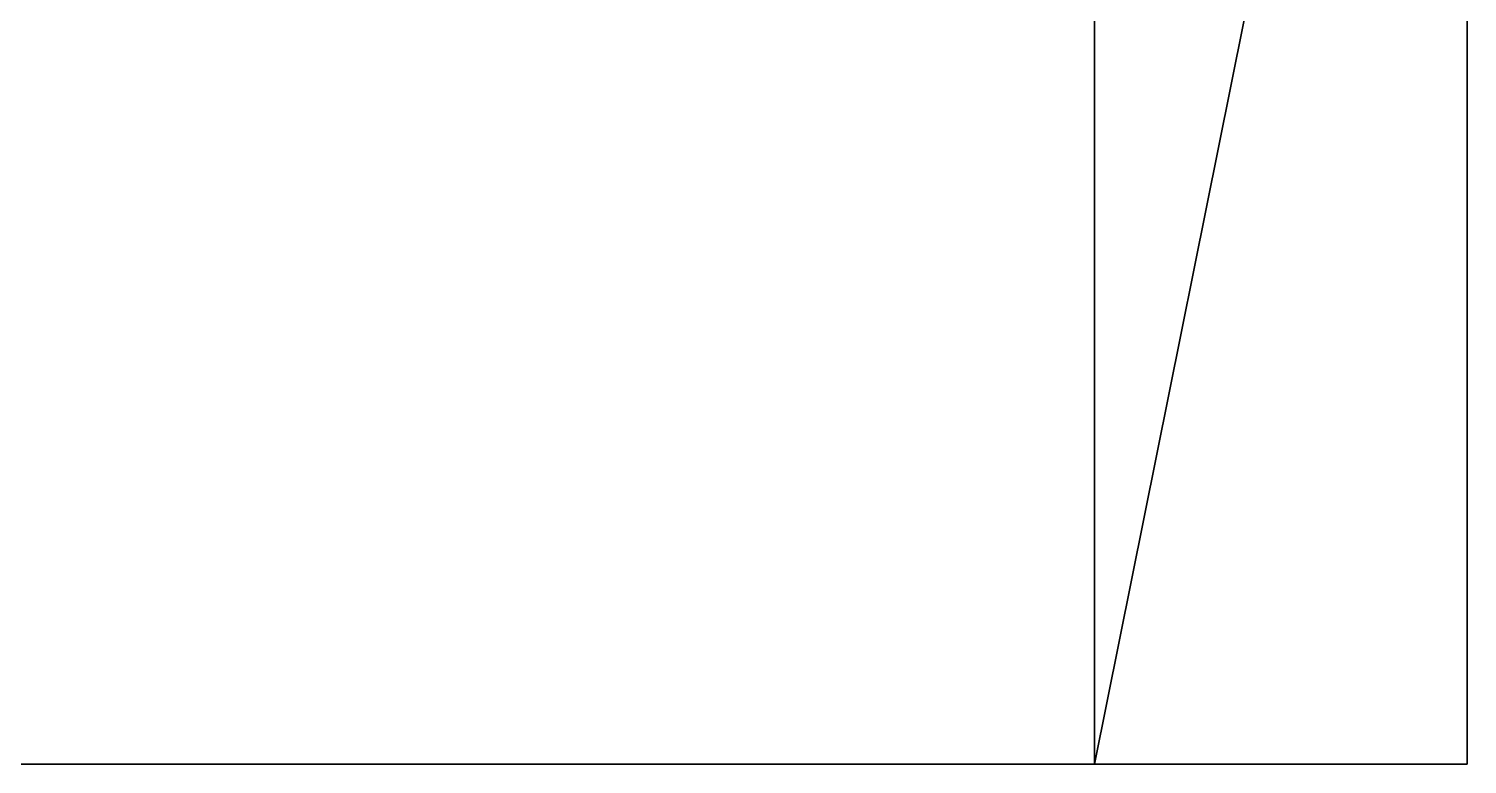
# Model space of a CAD drawing. Header units: inches. Extents: x 62 to 1153, y 3 to 780.
# Drawn here: x 109.42 to 124.86, y 3.16 to 11.06 of the extents above; entities that cross this region are included whole.
import ezdxf

# ---------------------------------------------------------------- set-up
doc = ezdxf.new("R2010")
doc.units = ezdxf.units.IN
doc.header["$MEASUREMENT"] = 0
doc.layers.add('Base', color=3, linetype='Continuous')

msp = doc.modelspace()

# ---------------------------------------------------------------- linework, layer by layer
at = {"layer": 'Base'}
for points in [[(124.863, 3.163, -48), (124.863, 53.163, -48), (124.863, 27.979, -22.041)], [(120.863, 31.163, -44), (120.863, 3.163, -44), (120.863, 27.094, -21.913)], [(124.863, 27.979, -22.041), (124.863, 27.145, -21.923), (124.863, 3.163, -48)], [(120.863, 26.16, -21.555), (120.863, 27.094, -21.913), (120.863, 3.163, -44)], [(124.863, 26.351, -21.644), (124.863, 3.163, -48), (124.863, 27.145, -21.923)], [(124.863, 25.627, -21.216), (124.863, 3.163, -48), (124.863, 26.351, -21.644)], [(120.863, 25.456, -21.091), (120.863, 26.16, -21.555), (120.863, 3.163, -44)], [(120.863, 3.163), (120.863, 23.063, -4.1), (120.863, 25.584, -14.319)], [(120.863, 25.584, -14.319), (120.863, 25.105, -14.731), (120.863, 3.163)], [(124.863, 25.627, -21.216), (124.863, 24.857, -20.499), (124.863, 3.163, -48)], [(124.863, 25.607, -14.305), (124.863, 3.163), (124.863, 25.105, -14.731)], [(124.863, 3.163), (124.863, 25.607, -14.305), (124.863, 23.063, -4.1)], [(120.863, 24.857, -20.499), (120.863, 25.456, -21.091), (120.863, 3.163, -44)], [(120.863, 25.105, -14.731), (120.863, 24.462, -15.564), (120.863, 3.163)], [(124.863, 3.163), (124.863, 24.574, -15.385), (124.863, 25.105, -14.731)], [(120.863, 24.494, -19.982), (120.863, 24.857, -20.499), (120.863, 3.163, -44)], [(124.863, 24.857, -20.499), (124.863, 24.202, -19.421), (124.863, 3.163, -48)], [(124.863, 24.574, -15.385), (124.863, 3.163), (124.863, 24.181, -16.131)], [(120.863, 24.184, -19.371), (120.863, 24.494, -19.982), (120.863, 3.163, -44)], [(120.863, 3.163), (120.863, 24.462, -15.564), (120.863, 24.186, -16.133)], [(120.863, 23.987, -16.733), (120.863, 3.163), (120.863, 24.186, -16.133)], [(120.863, 24, -18.822), (120.863, 24.184, -19.371), (120.863, 3.163, -44)], [(124.863, 24.202, -19.421), (124.863, 24.005, -18.82), (124.863, 3.163, -48)], [(124.863, 24.181, -16.131), (124.863, 3.163), (124.863, 23.992, -16.734)], [(120.863, 24, -18.822), (120.863, 3.163, -44), (120.863, 23.893, -18.199)], [(120.863, 23.888, -17.357), (120.863, 3.163), (120.863, 23.987, -16.733)], [(124.863, 24.005, -18.82), (124.863, 23.888, -18.199), (124.863, 3.163, -48)], [(124.863, 23.992, -16.734), (124.863, 3.163), (124.863, 23.873, -17.567)], [(120.863, 23.888, -17.357), (120.863, 23.893, -18.199), (120.863, 3.163)], [(120.863, 3.163), (120.863, 23.893, -18.199), (120.863, 3.163, -44)], [(124.863, 3.163), (124.863, 3.163, -48), (124.863, 23.888, -18.199)], [(124.863, 23.888, -18.199), (124.863, 23.873, -17.567), (124.863, 3.163)], [(124.863, 23.063), (120.863, 23.063), (120.863, 3.163)], [(124.863, 23.063), (120.863, 3.163), (124.863, 3.163)], [(120.863, 23.063), (120.863, 23.063, -4.1), (120.863, 3.163)], [(124.863, 3.163), (124.863, 23.063, -4.1), (124.863, 23.063)], [(70.663, 3.163, -44), (66.663, 3.163, -48), (120.863, 3.163, -44)], [(124.863, 3.163, -48), (120.863, 3.163, -44), (66.663, 3.163, -48)], [(124.863, 3.163, -48), (124.863, 3.163), (120.863, 3.163, -44)], [(120.863, 3.163), (120.863, 3.163, -44), (124.863, 3.163)]]:
    msp.add_3dface(points, dxfattribs=at)

doc.saveas('drawing.dxf')
